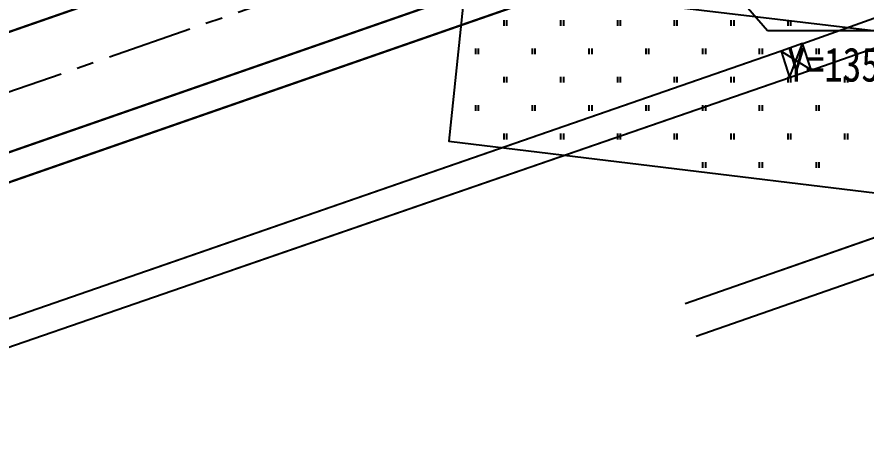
# Model space of a CAD drawing. Extents: x 10519 to 17598, y -625 to 2857.
# Drawn here: x 13439.9 to 13589.3, y 283.1 to 356.5 of the extents above; entities that cross this region are included whole.
import ezdxf

# ---------------------------------------------------------------- set-up
doc = ezdxf.new("R2010")
doc.units = 0
doc.header["$MEASUREMENT"] = 0
doc.linetypes.add('CENTER', pattern=[2, 1.25, -0.25, 0.25, -0.25])
doc.linetypes.add('CENTERX2', pattern=[4, 2.5, -0.5, 0.5, -0.5])
doc.layers.get('0').update_dxf_attribs({"linetype": 'CONTINUOUS'})
for name, color, linetype in [('00000衢化东路中线', 1, 'CENTER'), ('00000道路边线', 2, 'CONTINUOUS'), ('ASSIST', 252, 'CONTINUOUS'), ('DM-坐标', 7, 'CONTINUOUS')]:
    doc.layers.add(name, color=color, linetype=linetype)
doc.styles.add('DIMST', font='SimSun.ttf', dxfattribs={"width": 0.8})

# ---------------------------------------------------------------- blocks, each defined once
blk = doc.blocks.new('gc121')
for p, q in [((-0.5, -1), (-0.5, 1)), ((0.5, -1), (0.5, 1))]:
    blk.add_line(p, q)

msp = doc.modelspace()

# ---------------------------------------------------------------- linework, layer by layer
at = {"layer": '00000衢化东路中线', "color": 6, "linetype": 'CENTERX2', "ltscale": 6}
msp.add_line((13606.32, 401.63), (12924.45, 164.73), dxfattribs=at)
at = {"layer": '00000道路边线', "const_width": 0.4}
msp.add_lwpolyline([(13526.68, 384.55, 0.489562), (13535.78, 411.48), (13434.55, 564.45, 0.414214), (13409.6, 569.53), (13181.94, 418.86, 0.414214), (13176.87, 393.91), (13239.59, 299.14, 0.342677), (13260.51, 292.07)], format="xyb", close=True, dxfattribs=at)
for points in [[(13949.57, 7.08), (13982.27, 5.63, 0.427199), (14008.38, 30.61), (14008.38, 223.92, 0.078123), (13979.58, 407.1), (13942.92, 520.81, 0.456777), (13908.14, 535.6), (13803.04, 484.18), (13650.73, 409.67, -0.033896), (13609.6, 392.18), (12970.08, 170, 0.48251), (12960.76, 143.41, -0.48251), (12970.08, 170)], [(13910.34, 531.11), (13805.23, 479.69), (13652.96, 405.2, -0.033868), (13611.24, 387.46), (12971.72, 165.27, 0.48251), (12964.99, 146.07, -1), (12956.52, 140.74, -0.48251), (12968.44, 174.72)], [(13015.51, 60.18, 0.000146), (13015.51, 60.18), (12961.6, 145.82), (12967.97, 163.97), (13611.24, 387.46), (12967.97, 163.97), (12961.63, 145.89), (13138.52, -135.49), (13145.63, -146.79), (13138.52, -135.49), (12961.63, 145.89), (12967.97, 163.97)]]:
    msp.add_lwpolyline(points, format="xyb", dxfattribs=at)
at = {"layer": 'ASSIST', "color": 252}
for p, q in [((13575.89, 345.89), (13578.17, 351.84)), ((13574.4, 350.51), (13579.66, 347.22))]:
    msp.add_line(p, q, dxfattribs=at)
at = {"layer": 'ASSIST', "color": 252, "flags": 128}
for points in [[(13765.56, 418.71), (13578.22, 351.82)], [(13579.7, 347.2), (13765.53, 412.43)], [(13557.52, 306.11), (13767.94, 379.57)], [(13574.34, 311.98), (13767.94, 379.57)], [(13767.83, 372.97), (13559.42, 300.32)], [(13574.4, 350.49), (13402.31, 290.89)], [(13574.4, 350.49), (13463.2, 311.98)], [(13403.84, 286.52), (13575.89, 345.87)], [(13477.64, 311.98), (13575.89, 345.87)]]:
    msp.add_lwpolyline(points, dxfattribs=at)
at = {"layer": 'ASSIST', "color": 252, "elevation": 72.2, "flags": 128}
for points in [[(13522.23, 362.24), (13518.77, 362.25), (13515.87, 334.66), (13591.36, 325.5), (13594.88, 344.81), (13597.7, 351.83), (13595.04, 353.57), (13597.89, 376.85), (13598.58, 383.76), (13522.1, 393.12)], [(13595.04, 353.57), (13522.23, 362.24), (13524.36, 386.8), (13597.89, 376.85)]]:
    msp.add_lwpolyline(points, dxfattribs=at)
at = {"layer": 'ASSIST', "color": 252, "flags": 128}
msp.add_lwpolyline([(13574.4, 350.51), (13575.89, 345.89), (13579.66, 347.22), (13578.17, 351.84)], close=True, dxfattribs=at)
at = {"layer": 'DM-坐标', "linetype": 'ByBlock'}
msp.add_line((13571.99, 354.16), (13615.86, 354.16), dxfattribs=at)
msp.add_lwpolyline([(13558.91, 369.28), (13571.99, 354.16)], dxfattribs=at)

# ---------------------------------------------------------------- block references
at = {"layer": 'ASSIST', "color": 252, "xscale": 0.5, "yscale": 0.5}
for p in [(13525.87, 355.5), (13535.87, 355.5), (13545.87, 355.5), (13555.87, 355.5), (13565.87, 355.5), (13575.87, 355.5), (13520.87, 350.5), (13530.87, 350.5), (13540.87, 350.5), (13550.87, 350.5), (13560.87, 350.5), (13570.87, 350.5), (13580.87, 350.5), (13525.87, 345.5), (13535.87, 345.5), (13545.87, 345.5), (13555.87, 345.5), (13565.87, 345.5), (13575.87, 345.5), (13585.87, 345.5), (13520.87, 340.5), (13530.87, 340.5), (13540.87, 340.5), (13550.87, 340.5), (13560.87, 340.5), (13570.87, 340.5), (13580.87, 340.5), (13525.87, 335.5), (13535.87, 335.5), (13545.87, 335.5), (13555.87, 335.5), (13565.87, 335.5), (13575.87, 335.5), (13585.87, 335.5), (13560.87, 330.5), (13570.87, 330.5), (13580.87, 330.5)]:
    msp.add_blockref('gc121', p, dxfattribs=at)

# ---------------------------------------------------------------- texts
at = {"layer": 'DM-坐标', "linetype": 'ByBlock', "style": 'DIMST', "width": 0.8}
msp.add_text('Y=13558.915', height=6, dxfattribs=at).set_placement((13575.45, 345.16))

doc.saveas('drawing.dxf')
